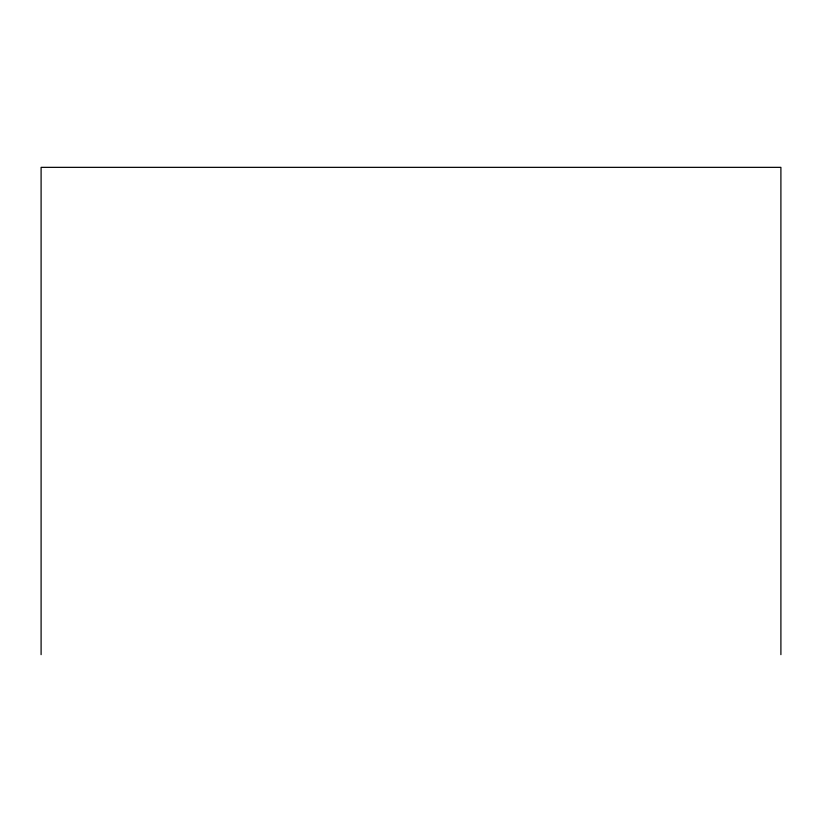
<?xml version="1.0" encoding="UTF-8"?>
<svg xmlns="http://www.w3.org/2000/svg" width="822" height="822" viewBox="0 0 822 822"><rect width="100%" height="100%" fill="white"/><g stroke="black" fill="none" stroke-linecap="round" stroke-linejoin="round"><path stroke-width="1.23" d="M780.9 654.651L780.9 167.349L41.1 167.349L41.1 654.651"/></g></svg>
